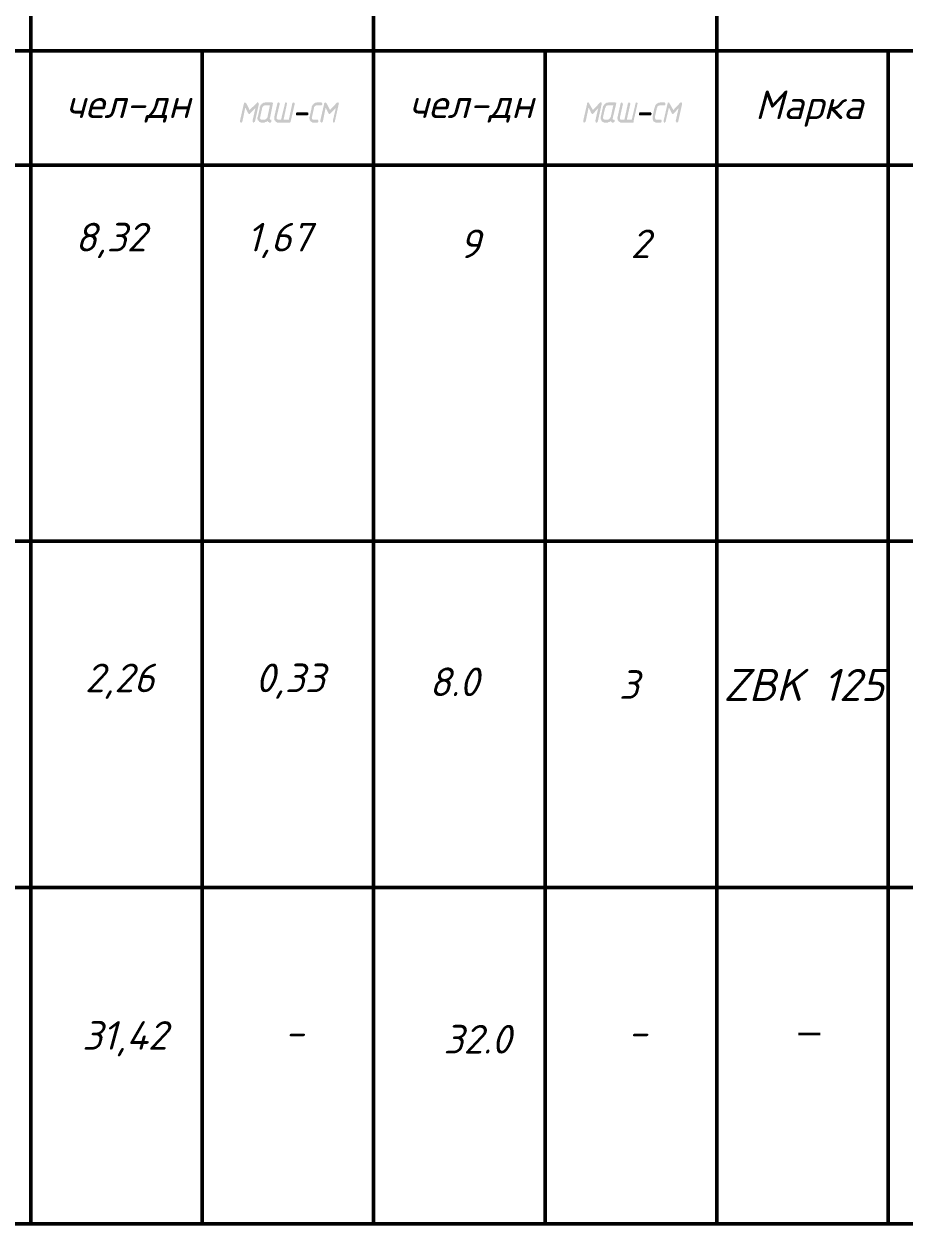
# Model space of a CAD drawing. Header units: millimetres. Extents: x 2279 to 5236, y 896 to 2828.
# Drawn here: x 4064.7 to 4141.6, y 1819.5 to 1924.3 of the extents above; entities that cross this region are included whole.
import ezdxf

# ---------------------------------------------------------------- set-up
doc = ezdxf.new("R2010")
doc.units = ezdxf.units.MM
doc.layers.add('PDF _!!ТОНКАЯ', color=7, linetype='Continuous')
doc.layers.add('PDF _Текст', color=7, linetype='Continuous')
doc.styles.add('PDF Arial', font='arial.ttf')
doc.styles.add('PDF ISOCPEUR Italic', font='isocpeui.ttf')

msp = doc.modelspace()

# ---------------------------------------------------------------- hatches: boundary and pattern name
at = {"layer": 'PDF _!!ТОНКАЯ', "transparency": 33554559}
for points in [[(4084.9, 1917), (4084.44, 1916.53), (4084.44, 1916.49), (4084.39, 1916.49), (4084.35, 1916.49), (4084.35, 1916.49), (4084.31, 1916.49), (4084.31, 1916.53), (4084.27, 1916.53), (4084.01, 1917.04), (4083.76, 1915.81), (4083.76, 1915.81), (4083.72, 1915.77), (4083.72, 1915.77), (4083.67, 1915.73), (4083.67, 1915.73), (4083.63, 1915.73), (4083.59, 1915.77), (4083.59, 1915.77), (4083.55, 1915.81), (4083.55, 1915.86), (4083.55, 1915.86), (4083.55, 1915.9), (4083.55, 1915.9), (4083.89, 1917.38), (4083.89, 1917.42), (4083.93, 1917.46), (4083.93, 1917.46), (4083.97, 1917.51), (4083.97, 1917.51), (4084.01, 1917.46), (4084.05, 1917.46), (4084.05, 1917.46), (4084.1, 1917.42), (4084.39, 1916.83), (4085.03, 1917.46), (4085.03, 1917.46), (4085.07, 1917.51), (4085.07, 1917.51), (4085.11, 1917.51), (4085.16, 1917.46), (4085.16, 1917.46), (4085.16, 1917.42), (4085.2, 1917.38), (4085.2, 1917.38), (4085.2, 1917.34), (4085.2, 1917.34), (4084.86, 1915.81), (4084.82, 1915.81), (4084.82, 1915.77), (4084.77, 1915.77), (4084.77, 1915.73), (4084.73, 1915.73), (4084.73, 1915.73), (4084.69, 1915.77), (4084.69, 1915.77), (4084.65, 1915.81), (4084.65, 1915.86), (4084.65, 1915.86), (4084.65, 1915.9), (4084.65, 1915.9)], [(4087.99, 1915.86), (4087.99, 1915.81), (4087.95, 1915.77), (4087.95, 1915.77), (4087.91, 1915.73), (4087.91, 1915.73), (4087.86, 1915.73), (4086.89, 1915.73), (4086.85, 1915.73), (4086.81, 1915.73), (4086.76, 1915.77), (4086.76, 1915.77), (4086.72, 1915.77), (4086.68, 1915.81), (4086.68, 1915.81), (4086.64, 1915.86), (4086.64, 1915.86), (4086.64, 1915.9), (4086.59, 1915.9), (4086.59, 1915.94), (4086.55, 1915.98), (4086.55, 1916.03), (4086.55, 1916.07), (4086.55, 1916.07), (4086.55, 1916.11), (4086.55, 1916.15), (4086.55, 1916.19), (4086.55, 1916.19), (4086.55, 1916.24), (4086.81, 1917.38), (4086.81, 1917.42), (4086.85, 1917.46), (4086.85, 1917.46), (4086.89, 1917.51), (4086.93, 1917.51), (4086.93, 1917.46), (4086.98, 1917.46), (4086.98, 1917.46), (4087.02, 1917.42), (4087.02, 1917.38), (4087.02, 1917.38), (4087.02, 1917.34), (4087.02, 1917.34), (4086.76, 1916.24), (4086.76, 1916.19), (4086.76, 1916.15), (4086.76, 1916.15), (4086.76, 1916.11), (4086.76, 1916.07), (4086.76, 1916.07), (4086.81, 1916.03), (4086.81, 1916.03), (4086.85, 1915.98), (4086.89, 1915.98), (4086.93, 1915.98), (4086.93, 1915.98), (4087.14, 1915.98), (4087.48, 1917.38), (4087.48, 1917.42), (4087.48, 1917.46), (4087.53, 1917.46), (4087.57, 1917.51), (4087.57, 1917.51), (4087.61, 1917.46), (4087.61, 1917.46), (4087.65, 1917.46), (4087.65, 1917.42), (4087.65, 1917.38), (4087.65, 1917.38), (4087.65, 1917.34), (4087.65, 1917.34), (4087.36, 1915.98), (4087.82, 1915.98), (4088.12, 1917.38), (4088.12, 1917.42), (4088.16, 1917.46), (4088.16, 1917.46), (4088.2, 1917.51), (4088.2, 1917.51), (4088.25, 1917.46), (4088.29, 1917.46), (4088.29, 1917.46), (4088.33, 1917.42), (4088.33, 1917.38), (4088.33, 1917.38), (4088.33, 1917.34), (4088.33, 1917.34)], [(4090.32, 1915.73), (4089.94, 1915.73), (4089.9, 1915.73), (4089.9, 1915.73), (4089.85, 1915.77), (4089.81, 1915.77), (4089.81, 1915.77), (4089.77, 1915.81), (4089.73, 1915.81), (4089.73, 1915.86), (4089.73, 1915.86), (4089.68, 1915.9), (4089.68, 1915.9), (4089.64, 1915.94), (4089.64, 1915.98), (4089.64, 1916.03), (4089.64, 1916.07), (4089.6, 1916.11), (4089.6, 1916.11), (4089.6, 1916.15), (4089.6, 1916.19), (4089.6, 1916.19), (4089.64, 1916.24), (4089.81, 1917), (4089.81, 1917.04), (4089.81, 1917.08), (4089.81, 1917.13), (4089.85, 1917.17), (4089.85, 1917.17), (4089.85, 1917.21), (4089.9, 1917.25), (4089.9, 1917.3), (4089.94, 1917.3), (4089.94, 1917.34), (4089.98, 1917.34), (4089.98, 1917.38), (4089.98, 1917.38), (4090.02, 1917.38), (4090.02, 1917.42), (4090.07, 1917.42), (4090.07, 1917.42), (4090.11, 1917.46), (4090.15, 1917.46), (4090.19, 1917.46), (4090.19, 1917.46), (4090.24, 1917.46), (4090.28, 1917.51), (4090.32, 1917.51), (4090.36, 1917.51), (4090.66, 1917.51), (4090.66, 1917.51), (4090.7, 1917.46), (4090.7, 1917.46), (4090.74, 1917.42), (4090.74, 1917.38), (4090.74, 1917.38), (4090.74, 1917.34), (4090.74, 1917.3), (4090.7, 1917.25), (4090.7, 1917.25), (4090.66, 1917.25), (4090.66, 1917.25), (4090.28, 1917.25), (4090.24, 1917.25), (4090.24, 1917.25), (4090.19, 1917.21), (4090.15, 1917.21), (4090.15, 1917.21), (4090.11, 1917.17), (4090.11, 1917.17), (4090.07, 1917.13), (4090.07, 1917.13), (4090.02, 1917.08), (4090.02, 1917.04), (4090.02, 1917), (4090.02, 1917), (4089.85, 1916.24), (4089.85, 1916.19), (4089.81, 1916.15), (4089.81, 1916.15), (4089.85, 1916.11), (4089.85, 1916.11), (4089.85, 1916.07), (4089.85, 1916.03), (4089.9, 1916.03), (4089.9, 1916.03), (4089.94, 1915.98), (4089.98, 1915.98), (4090.02, 1915.98), (4090.32, 1915.98), (4090.32, 1915.98), (4090.36, 1915.98), (4090.36, 1915.94), (4090.4, 1915.94), (4090.4, 1915.9), (4090.4, 1915.86), (4090.4, 1915.81), (4090.4, 1915.81), (4090.36, 1915.77), (4090.36, 1915.77), (4090.32, 1915.73), (4090.32, 1915.73)], [(4091.93, 1917), (4091.46, 1916.53), (4091.42, 1916.49), (4091.42, 1916.49), (4091.38, 1916.49), (4091.38, 1916.49), (4091.34, 1916.49), (4091.29, 1916.53), (4091.29, 1916.53), (4091.04, 1917.04), (4090.79, 1915.81), (4090.79, 1915.81), (4090.74, 1915.77), (4090.74, 1915.77), (4090.7, 1915.73), (4090.66, 1915.73), (4090.66, 1915.73), (4090.62, 1915.77), (4090.62, 1915.77), (4090.57, 1915.81), (4090.57, 1915.86), (4090.57, 1915.86), (4090.57, 1915.9), (4090.57, 1915.9), (4090.91, 1917.38), (4090.91, 1917.42), (4090.95, 1917.46), (4090.95, 1917.46), (4091, 1917.51), (4091, 1917.51), (4091.04, 1917.46), (4091.08, 1917.46), (4091.08, 1917.46), (4091.12, 1917.42), (4091.42, 1916.83), (4092.01, 1917.46), (4092.06, 1917.46), (4092.1, 1917.51), (4092.1, 1917.51), (4092.14, 1917.51), (4092.14, 1917.46), (4092.18, 1917.46), (4092.18, 1917.42), (4092.18, 1917.38), (4092.23, 1917.38), (4092.18, 1917.34), (4092.18, 1917.34), (4091.84, 1915.81), (4091.84, 1915.81), (4091.84, 1915.77), (4091.8, 1915.77), (4091.8, 1915.73), (4091.76, 1915.73), (4091.72, 1915.73), (4091.72, 1915.77), (4091.67, 1915.77), (4091.67, 1915.81), (4091.67, 1915.86), (4091.67, 1915.86), (4091.67, 1915.9), (4091.67, 1915.9)], [(4114.87, 1917), (4114.45, 1916.53), (4114.41, 1916.49), (4114.41, 1916.49), (4114.37, 1916.49), (4114.32, 1916.49), (4114.32, 1916.49), (4114.28, 1916.53), (4114.28, 1916.53), (4114.03, 1917.04), (4113.77, 1915.81), (4113.73, 1915.81), (4113.73, 1915.77), (4113.69, 1915.77), (4113.69, 1915.73), (4113.65, 1915.73), (4113.6, 1915.73), (4113.6, 1915.77), (4113.56, 1915.77), (4113.56, 1915.81), (4113.56, 1915.86), (4113.56, 1915.86), (4113.56, 1915.9), (4113.56, 1915.9), (4113.9, 1917.38), (4113.9, 1917.42), (4113.9, 1917.46), (4113.94, 1917.46), (4113.99, 1917.51), (4113.99, 1917.51), (4114.03, 1917.46), (4114.07, 1917.46), (4114.07, 1917.46), (4114.07, 1917.42), (4114.41, 1916.83), (4115, 1917.46), (4115.04, 1917.46), (4115.04, 1917.51), (4115.09, 1917.51), (4115.13, 1917.51), (4115.13, 1917.46), (4115.17, 1917.46), (4115.17, 1917.42), (4115.17, 1917.38), (4115.17, 1917.38), (4115.17, 1917.34), (4115.17, 1917.34), (4114.83, 1915.81), (4114.83, 1915.81), (4114.83, 1915.77), (4114.79, 1915.77), (4114.75, 1915.73), (4114.75, 1915.73), (4114.7, 1915.73), (4114.66, 1915.77), (4114.66, 1915.77), (4114.66, 1915.81), (4114.62, 1915.86), (4114.62, 1915.86), (4114.62, 1915.9), (4114.62, 1915.9)], [(4117.96, 1915.86), (4117.96, 1915.81), (4117.96, 1915.77), (4117.96, 1915.77), (4117.92, 1915.73), (4117.88, 1915.73), (4117.88, 1915.73), (4116.86, 1915.73), (4116.82, 1915.73), (4116.82, 1915.73), (4116.78, 1915.77), (4116.74, 1915.77), (4116.74, 1915.77), (4116.69, 1915.81), (4116.65, 1915.81), (4116.65, 1915.86), (4116.65, 1915.86), (4116.61, 1915.9), (4116.61, 1915.9), (4116.57, 1915.94), (4116.57, 1915.98), (4116.57, 1916.03), (4116.57, 1916.07), (4116.53, 1916.07), (4116.53, 1916.11), (4116.53, 1916.15), (4116.53, 1916.19), (4116.57, 1916.19), (4116.57, 1916.24), (4116.82, 1917.38), (4116.82, 1917.42), (4116.86, 1917.46), (4116.86, 1917.46), (4116.91, 1917.51), (4116.91, 1917.51), (4116.95, 1917.46), (4116.99, 1917.46), (4116.99, 1917.46), (4116.99, 1917.42), (4117.03, 1917.38), (4117.03, 1917.38), (4117.03, 1917.34), (4117.03, 1917.34), (4116.78, 1916.24), (4116.78, 1916.19), (4116.78, 1916.15), (4116.78, 1916.15), (4116.78, 1916.11), (4116.78, 1916.07), (4116.78, 1916.07), (4116.78, 1916.03), (4116.82, 1916.03), (4116.86, 1915.98), (4116.86, 1915.98), (4116.91, 1915.98), (4116.95, 1915.98), (4117.16, 1915.98), (4117.46, 1917.38), (4117.5, 1917.42), (4117.5, 1917.46), (4117.54, 1917.46), (4117.54, 1917.51), (4117.58, 1917.51), (4117.58, 1917.46), (4117.63, 1917.46), (4117.63, 1917.46), (4117.67, 1917.42), (4117.67, 1917.38), (4117.67, 1917.38), (4117.67, 1917.34), (4117.67, 1917.34), (4117.37, 1915.98), (4117.8, 1915.98), (4118.13, 1917.38), (4118.13, 1917.42), (4118.13, 1917.46), (4118.18, 1917.46), (4118.22, 1917.51), (4118.22, 1917.51), (4118.26, 1917.46), (4118.26, 1917.46), (4118.3, 1917.46), (4118.3, 1917.42), (4118.35, 1917.38), (4118.35, 1917.38), (4118.3, 1917.34), (4118.3, 1917.34)], [(4120.29, 1915.73), (4119.95, 1915.73), (4119.91, 1915.73), (4119.87, 1915.73), (4119.87, 1915.77), (4119.83, 1915.77), (4119.78, 1915.77), (4119.78, 1915.81), (4119.74, 1915.81), (4119.7, 1915.86), (4119.7, 1915.86), (4119.7, 1915.9), (4119.66, 1915.9), (4119.66, 1915.94), (4119.66, 1915.98), (4119.62, 1916.03), (4119.62, 1916.07), (4119.62, 1916.11), (4119.62, 1916.11), (4119.62, 1916.15), (4119.62, 1916.19), (4119.62, 1916.19), (4119.62, 1916.24), (4119.78, 1917), (4119.78, 1917.04), (4119.83, 1917.08), (4119.83, 1917.13), (4119.83, 1917.17), (4119.87, 1917.17), (4119.87, 1917.21), (4119.87, 1917.25), (4119.91, 1917.3), (4119.91, 1917.3), (4119.95, 1917.34), (4119.95, 1917.34), (4120, 1917.38), (4120, 1917.38), (4120, 1917.38), (4120.04, 1917.42), (4120.04, 1917.42), (4120.08, 1917.42), (4120.12, 1917.46), (4120.12, 1917.46), (4120.17, 1917.46), (4120.21, 1917.46), (4120.25, 1917.46), (4120.29, 1917.51), (4120.29, 1917.51), (4120.34, 1917.51), (4120.63, 1917.51), (4120.67, 1917.51), (4120.72, 1917.46), (4120.72, 1917.46), (4120.72, 1917.42), (4120.76, 1917.38), (4120.76, 1917.38), (4120.76, 1917.34), (4120.72, 1917.3), (4120.72, 1917.25), (4120.72, 1917.25), (4120.67, 1917.25), (4120.63, 1917.25), (4120.29, 1917.25), (4120.25, 1917.25), (4120.21, 1917.25), (4120.21, 1917.21), (4120.17, 1917.21), (4120.12, 1917.21), (4120.12, 1917.17), (4120.08, 1917.17), (4120.08, 1917.13), (4120.04, 1917.13), (4120.04, 1917.08), (4120.04, 1917.04), (4120, 1917), (4120, 1917), (4119.83, 1916.24), (4119.83, 1916.19), (4119.83, 1916.15), (4119.83, 1916.15), (4119.83, 1916.11), (4119.83, 1916.11), (4119.87, 1916.07), (4119.87, 1916.03), (4119.87, 1916.03), (4119.91, 1916.03), (4119.95, 1915.98), (4119.95, 1915.98), (4120, 1915.98), (4120.29, 1915.98), (4120.34, 1915.98), (4120.38, 1915.98), (4120.38, 1915.94), (4120.38, 1915.94), (4120.42, 1915.9), (4120.42, 1915.86), (4120.42, 1915.81), (4120.38, 1915.81), (4120.38, 1915.77), (4120.38, 1915.77), (4120.34, 1915.73), (4120.29, 1915.73)], [(4121.9, 1917), (4121.48, 1916.53), (4121.44, 1916.49), (4121.39, 1916.49), (4121.39, 1916.49), (4121.35, 1916.49), (4121.35, 1916.49), (4121.31, 1916.53), (4121.31, 1916.53), (4121.05, 1917.04), (4120.76, 1915.81), (4120.76, 1915.81), (4120.76, 1915.77), (4120.72, 1915.77), (4120.72, 1915.73), (4120.67, 1915.73), (4120.63, 1915.73), (4120.63, 1915.77), (4120.59, 1915.77), (4120.59, 1915.81), (4120.59, 1915.86), (4120.59, 1915.86), (4120.59, 1915.9), (4120.59, 1915.9), (4120.93, 1917.38), (4120.93, 1917.42), (4120.93, 1917.46), (4120.97, 1917.46), (4121.01, 1917.51), (4121.01, 1917.51), (4121.05, 1917.46), (4121.05, 1917.46), (4121.1, 1917.46), (4121.1, 1917.42), (4121.44, 1916.83), (4122.03, 1917.46), (4122.07, 1917.46), (4122.07, 1917.51), (4122.11, 1917.51), (4122.11, 1917.51), (4122.16, 1917.46), (4122.2, 1917.46), (4122.2, 1917.42), (4122.2, 1917.38), (4122.2, 1917.38), (4122.2, 1917.34), (4122.2, 1917.34), (4121.86, 1915.81), (4121.86, 1915.81), (4121.82, 1915.77), (4121.82, 1915.77), (4121.77, 1915.73), (4121.77, 1915.73), (4121.73, 1915.73), (4121.69, 1915.77), (4121.69, 1915.77), (4121.69, 1915.81), (4121.65, 1915.86), (4121.65, 1915.86), (4121.65, 1915.9), (4121.65, 1915.9)], [(4089.43, 1916.36), (4088.54, 1916.36), (4088.5, 1916.36), (4088.5, 1916.36), (4088.46, 1916.41), (4088.46, 1916.41), (4088.46, 1916.45), (4088.46, 1916.49), (4088.46, 1916.53), (4088.46, 1916.58), (4088.46, 1916.58), (4088.5, 1916.62), (4088.5, 1916.62), (4088.54, 1916.62), (4089.43, 1916.62), (4089.43, 1916.62), (4089.47, 1916.62), (4089.52, 1916.58), (4089.52, 1916.58), (4089.52, 1916.53), (4089.52, 1916.49), (4089.52, 1916.45), (4089.52, 1916.41), (4089.47, 1916.41), (4089.47, 1916.36), (4089.43, 1916.36), (4089.43, 1916.36)], [(4119.4, 1916.36), (4118.56, 1916.36), (4118.51, 1916.36), (4118.47, 1916.36), (4118.47, 1916.41), (4118.43, 1916.41), (4118.43, 1916.45), (4118.43, 1916.49), (4118.43, 1916.53), (4118.47, 1916.58), (4118.47, 1916.58), (4118.47, 1916.62), (4118.51, 1916.62), (4118.56, 1916.62), (4119.4, 1916.62), (4119.45, 1916.62), (4119.49, 1916.62), (4119.49, 1916.58), (4119.49, 1916.58), (4119.53, 1916.53), (4119.53, 1916.49), (4119.53, 1916.45), (4119.49, 1916.41), (4119.49, 1916.41), (4119.49, 1916.36), (4119.45, 1916.36), (4119.4, 1916.36)]]:
    msp.add_hatch(color=256, dxfattribs=at).paths.add_polyline_path(points)
h = msp.add_hatch(color=256, dxfattribs=at)
h.paths.add_polyline_path([(4085.45, 1915.98), (4085.71, 1915.98), (4085.71, 1915.98), (4085.75, 1915.98), (4085.79, 1916.03), (4085.79, 1916.03), (4085.83, 1916.07), (4085.87, 1916.07), (4085.87, 1916.11), (4085.92, 1916.11), (4085.92, 1916.15), (4085.96, 1916.19), (4085.96, 1916.24), (4085.96, 1916.24), (4086.17, 1917.25), (4085.75, 1917.25), (4085.71, 1917.25), (4085.71, 1917.25), (4085.66, 1917.21), (4085.62, 1917.21), (4085.62, 1917.21), (4085.58, 1917.17), (4085.58, 1917.17), (4085.54, 1917.13), (4085.54, 1917.13), (4085.49, 1917.08), (4085.49, 1917.04), (4085.49, 1917), (4085.49, 1917), (4085.32, 1916.24), (4085.32, 1916.19), (4085.28, 1916.15), (4085.28, 1916.15), (4085.28, 1916.11), (4085.32, 1916.07), (4085.32, 1916.07), (4085.32, 1916.03), (4085.37, 1916.03), (4085.37, 1916.03), (4085.41, 1915.98), (4085.45, 1915.98), (4085.45, 1915.98)], flags=0)
h.paths.add_polyline_path([(4085.41, 1915.73), (4085.37, 1915.73), (4085.37, 1915.73), (4085.32, 1915.77), (4085.28, 1915.77), (4085.28, 1915.77), (4085.24, 1915.81), (4085.2, 1915.81), (4085.2, 1915.86), (4085.2, 1915.86), (4085.16, 1915.9), (4085.16, 1915.9), (4085.11, 1915.94), (4085.11, 1915.98), (4085.11, 1916.03), (4085.07, 1916.07), (4085.07, 1916.07), (4085.07, 1916.11), (4085.07, 1916.15), (4085.07, 1916.19), (4085.07, 1916.19), (4085.11, 1916.24), (4085.28, 1917), (4085.28, 1917.04), (4085.28, 1917.08), (4085.28, 1917.13), (4085.32, 1917.17), (4085.32, 1917.17), (4085.32, 1917.21), (4085.37, 1917.25), (4085.37, 1917.3), (4085.41, 1917.3), (4085.41, 1917.34), (4085.45, 1917.34), (4085.45, 1917.38), (4085.45, 1917.38), (4085.49, 1917.38), (4085.49, 1917.42), (4085.54, 1917.42), (4085.54, 1917.42), (4085.58, 1917.46), (4085.62, 1917.46), (4085.62, 1917.46), (4085.66, 1917.46), (4085.71, 1917.46), (4085.75, 1917.51), (4085.79, 1917.51), (4085.79, 1917.51), (4086.34, 1917.51), (4086.38, 1917.46), (4086.43, 1917.46), (4086.43, 1917.46), (4086.43, 1917.42), (4086.43, 1917.38), (4086.43, 1917.38), (4086.17, 1916.11), (4086.13, 1916.07), (4086.13, 1916.07), (4086.17, 1916.03), (4086.17, 1916.03), (4086.17, 1915.98), (4086.21, 1915.98), (4086.21, 1915.98), (4086.26, 1915.98), (4086.3, 1915.98), (4086.3, 1915.94), (4086.3, 1915.94), (4086.3, 1915.9), (4086.3, 1915.86), (4086.3, 1915.81), (4086.3, 1915.81), (4086.26, 1915.77), (4086.26, 1915.77), (4086.21, 1915.73), (4086.17, 1915.73), (4086.17, 1915.73), (4086.13, 1915.73), (4086.09, 1915.73), (4086.09, 1915.77), (4086.04, 1915.77), (4086, 1915.77), (4086, 1915.81), (4085.96, 1915.81), (4085.96, 1915.86), (4085.96, 1915.9), (4085.96, 1915.86), (4085.92, 1915.86), (4085.92, 1915.81), (4085.87, 1915.81), (4085.83, 1915.77), (4085.83, 1915.77), (4085.79, 1915.77), (4085.75, 1915.77), (4085.71, 1915.73), (4085.71, 1915.73), (4085.66, 1915.73), (4085.62, 1915.73)], flags=0)
h = msp.add_hatch(color=256, dxfattribs=at)
h.paths.add_polyline_path([(4115.47, 1915.98), (4115.68, 1915.98), (4115.72, 1915.98), (4115.76, 1915.98), (4115.76, 1916.03), (4115.81, 1916.03), (4115.85, 1916.07), (4115.85, 1916.07), (4115.89, 1916.11), (4115.89, 1916.11), (4115.93, 1916.15), (4115.93, 1916.19), (4115.97, 1916.24), (4115.97, 1916.24), (4116.19, 1917.25), (4115.76, 1917.25), (4115.72, 1917.25), (4115.68, 1917.25), (4115.68, 1917.21), (4115.64, 1917.21), (4115.59, 1917.21), (4115.59, 1917.17), (4115.55, 1917.17), (4115.55, 1917.13), (4115.51, 1917.13), (4115.51, 1917.08), (4115.51, 1917.04), (4115.47, 1917), (4115.47, 1917), (4115.3, 1916.24), (4115.3, 1916.19), (4115.3, 1916.15), (4115.3, 1916.15), (4115.3, 1916.11), (4115.3, 1916.07), (4115.34, 1916.07), (4115.34, 1916.03), (4115.34, 1916.03), (4115.38, 1916.03), (4115.42, 1915.98), (4115.47, 1915.98), (4115.47, 1915.98)], flags=0)
h.paths.add_polyline_path([(4115.42, 1915.73), (4115.38, 1915.73), (4115.34, 1915.73), (4115.34, 1915.77), (4115.3, 1915.77), (4115.26, 1915.77), (4115.26, 1915.81), (4115.21, 1915.81), (4115.17, 1915.86), (4115.17, 1915.86), (4115.17, 1915.9), (4115.13, 1915.9), (4115.13, 1915.94), (4115.13, 1915.98), (4115.09, 1916.03), (4115.09, 1916.07), (4115.09, 1916.07), (4115.09, 1916.11), (4115.09, 1916.15), (4115.09, 1916.19), (4115.09, 1916.19), (4115.09, 1916.24), (4115.26, 1917), (4115.26, 1917.04), (4115.3, 1917.08), (4115.3, 1917.13), (4115.3, 1917.17), (4115.34, 1917.17), (4115.34, 1917.21), (4115.34, 1917.25), (4115.38, 1917.3), (4115.38, 1917.3), (4115.42, 1917.34), (4115.42, 1917.34), (4115.47, 1917.38), (4115.47, 1917.38), (4115.47, 1917.38), (4115.51, 1917.42), (4115.51, 1917.42), (4115.55, 1917.42), (4115.59, 1917.46), (4115.59, 1917.46), (4115.64, 1917.46), (4115.68, 1917.46), (4115.72, 1917.46), (4115.76, 1917.51), (4115.76, 1917.51), (4115.81, 1917.51), (4116.36, 1917.51), (4116.4, 1917.46), (4116.4, 1917.46), (4116.44, 1917.46), (4116.44, 1917.42), (4116.44, 1917.38), (4116.44, 1917.38), (4116.14, 1916.11), (4116.14, 1916.07), (4116.14, 1916.07), (4116.14, 1916.03), (4116.14, 1916.03), (4116.19, 1915.98), (4116.23, 1915.98), (4116.23, 1915.98), (4116.27, 1915.98), (4116.27, 1915.98), (4116.31, 1915.94), (4116.31, 1915.94), (4116.31, 1915.9), (4116.31, 1915.86), (4116.31, 1915.81), (4116.27, 1915.81), (4116.27, 1915.77), (4116.23, 1915.77), (4116.23, 1915.73), (4116.19, 1915.73), (4116.19, 1915.73), (4116.14, 1915.73), (4116.1, 1915.73), (4116.06, 1915.77), (4116.06, 1915.77), (4116.02, 1915.77), (4116.02, 1915.81), (4115.97, 1915.81), (4115.97, 1915.86), (4115.97, 1915.9), (4115.93, 1915.86), (4115.93, 1915.86), (4115.89, 1915.81), (4115.89, 1915.81), (4115.85, 1915.77), (4115.81, 1915.77), (4115.81, 1915.77), (4115.76, 1915.77), (4115.72, 1915.73), (4115.68, 1915.73), (4115.64, 1915.73), (4115.64, 1915.73)], flags=0)

# ---------------------------------------------------------------- linework, layer by layer
at = {"layer": 'PDF _!!ТОНКАЯ', "lineweight": 50}
for points in [[(4272.23, 1819.5), (3975.25, 1819.5), (3975.25, 1941.98), (4282.38, 1941.98), (4282.22, 1912), (3975.25, 1912)], [(4065.26, 1941.98), (4065.26, 1819.5)], [(4125.25, 1941.98), (4125.25, 1819.5)], [(4095.23, 1931.99), (4095.23, 1819.5)], [(4035.24, 1921.99), (4190.23, 1921.99)], [(4080.24, 1921.99), (4080.24, 1819.5)], [(4110.22, 1921.99), (4110.22, 1819.5)], [(4140.23, 1921.99), (4140.23, 1819.5)], [(3975.25, 1879.16), (4282.22, 1879.16)], [(3975.25, 1848.91), (4282.22, 1848.91)]]:
    msp.add_lwpolyline(points, dxfattribs=at)
at = {"layer": 'PDF _!!ТОНКАЯ', "lineweight": 25}
msp.add_lwpolyline([(3975.25, 1819.5), (4272.23, 1819.5)], dxfattribs=at)

# ---------------------------------------------------------------- texts
at = {"layer": 'PDF _Текст', "attachment_point": 7}
for s, insert, char_height, style in [('чел-дн', (4068.31, 1915.73), 2.5, 'PDF ISOCPEUR Italic'), ('чел-дн', (4098.32, 1915.73), 2.5, 'PDF ISOCPEUR Italic'), ('Марка', (4128.59, 1915.36), 2.5, 'PDF ISOCPEUR Italic'), ('8,32', (4069.15, 1903.89), 2.5, 'PDF ISOCPEUR Italic'), ('1,67', (4084.14, 1903.89), 2.5, 'PDF ISOCPEUR Italic'), ('9', (4102.72, 1903.89), 2.5, 'PDF ISOCPEUR Italic'), ('2', (4117.7, 1903.89), 2.5, 'PDF ISOCPEUR Italic'), ('0,33', (4084.9, 1865.38), 2.5, 'PDF ISOCPEUR Italic'), ('2,26', (4070, 1865.38), 2.5, 'PDF ISOCPEUR Italic'), ('8.0', (4100.1, 1865.62), 2.5, 'PDF ISOCPEUR Italic'), ('3', (4116.68, 1865.38), 2.5, 'PDF ISOCPEUR Italic'), ('ZBK 125', (4125.82, 1865.2), 2.8, 'PDF ISOCPEUR Italic'), ('31,42', (4069.75, 1834.14), 2.5, 'PDF ISOCPEUR Italic'), ('-', (4087.44, 1835.02), 2.5, 'PDF ISOCPEUR Italic'), ('32.0', (4101.33, 1834.39), 2.5, 'PDF ISOCPEUR Italic'), ('-', (4117.46, 1835.02), 2.5, 'PDF ISOCPEUR Italic'), ('–', (4132.36, 1835.17), 2.5, 'PDF Arial')]:
    msp.add_mtext(s, dxfattribs=dict(at, insert=insert, char_height=char_height, style=style))

doc.saveas('drawing.dxf')
